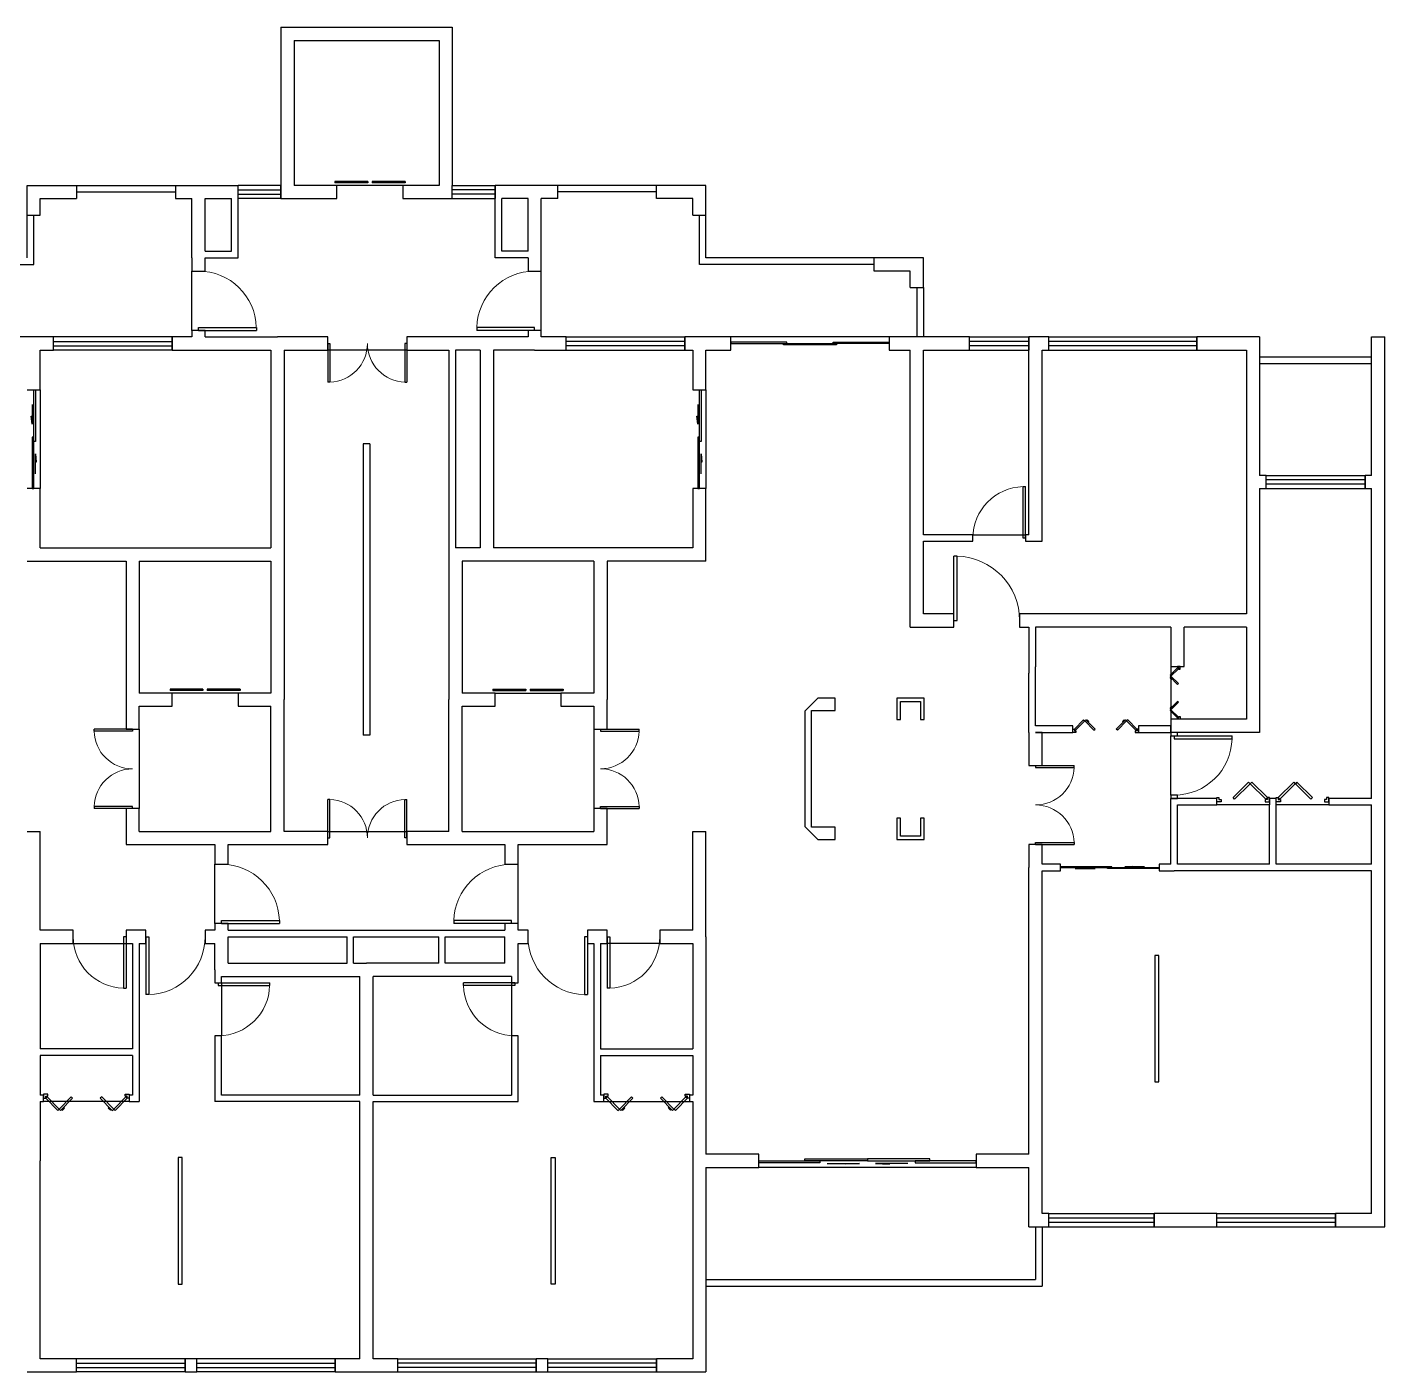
# Model space of a CAD drawing. Header units: millimetres. Extents: x 694375 to 726575, y -90425 to -70025.
# Drawn here: x 705975 to 726575, y -90425 to -70025 of the extents above; entities that cross this region are included whole.
import ezdxf

# ---------------------------------------------------------------- set-up
doc = ezdxf.new("R2010")
doc.units = ezdxf.units.MM
doc.layers.add('WALL', color=2, linetype='Continuous')
doc.layers.add('WINDOW', color=4, linetype='Continuous')

# ---------------------------------------------------------------- blocks, each defined once
blk = doc.blocks.new('$TCHSYS$WIN2D')
for p, q in [((-0.5, 0.5), (0.5, 0.5)), ((-0.5, 0.5), (-0.5, -0.5)), ((0.5, 0.5), (0.5, -0.5)), ((0.5, 0.1667), (-0.5, 0.1667)), ((0.5, -0.1667), (-0.5, -0.1667)), ((-0.5, -0.5), (0.5, -0.5))]:
    blk.add_line(p, q)
blk = doc.blocks.new('$DorLib2D$00000001')
for p, q in [((0.45, 0.975), (0.5, 0.975)), ((0.45, 0), (0.45, 0.975)), ((0.5, 0), (0.5, 0.975)), ((0.5, 0), (0.45, 0))]:
    blk.add_line(p, q)
at = {"lineweight": 13}
blk.add_arc((0.475, 0), 0.975, 91.4693, 180, dxfattribs=at)
blk = doc.blocks.new('$DorLib2D$00000002')
for p, q in [((-0.5, 0), (-0.5, 0.4875)), ((-0.475, 0.4875), (-0.5, 0.4875)), ((-0.475, 0), (-0.475, 0.4875)), ((0.475, 0), (0.475, 0.4875)), ((0.475, 0.4875), (0.5, 0.4875)), ((0.5, 0), (0.5, 0.4875)), ((-0.5, 0), (-0.475, 0)), ((0.5, 0), (0.475, 0))]:
    blk.add_line(p, q)
at = {"lineweight": 13}
for centre, start, end in [((-0.4875, 0), 0, 88.53072), ((0.4875, 0), 91.46928, 180)]:
    blk.add_arc(centre, 0.4875, start, end, dxfattribs=at)
blk = doc.blocks.new('$DorLib2D$00000127')
at = {"color": 0, "linetype": 'Continuous'}
for p, q in [((-0.033, 0.795, -93.75), (-0.533, 0.795, -93.75)), ((-0.533, 0.795, -93.75), (-0.533, 0.69, -93.75)), ((-0.033, 0.69, -93.75), (-0.533, 0.69, -93.75)), ((-0.033, 0.795, -93.75), (-0.033, 0.69, -93.75)), ((0.033, 0.795, -93.75), (0.033, 0.69, -93.75)), ((0.533, 0.795, -93.75), (0.033, 0.795, -93.75)), ((0.533, 0.69, -93.75), (0.033, 0.69, -93.75)), ((0.533, 0.795, -93.75), (0.533, 0.69, -93.75)), ((0.5, 0.5, -93.75), (-0.5, 0.5, -93.75))]:
    blk.add_line(p, q, dxfattribs=at)
blk = doc.blocks.new('$DorLib2D$00000131')
at = {"color": 0, "linetype": 'Continuous'}
for p, q in [((0.15, 0.125), (0.232, 0.197)), ((0.232, 0.197), (0.232, 0.125)), ((-0.5, 0.125), (-0.5, 0)), ((0.019, 0.125), (-0.5, 0.125)), ((-0.5, 0), (0.019, 0)), ((-0.024, 0), (0.5, 0)), ((-0.024, -0.125), (-0.024, 0)), ((0.019, 0), (0.019, 0.125)), ((0.35, 0.125), (0.15, 0.125)), ((0.5, 0), (0.5, -0.125)), ((-0.35, -0.125), (-0.15, -0.125)), ((-0.232, -0.197), (-0.232, -0.125)), ((-0.15, -0.125), (-0.232, -0.197)), ((0.5, -0.125), (-0.024, -0.125))]:
    blk.add_line(p, q, dxfattribs=at)
blk = doc.blocks.new('$DorLib2D$00000034')
for p, q in [((-0.5, -0.048), (-0.5, 0)), ((-0.335, 0.143), (-0.475, 0)), ((-0.458, -0.016), (-0.475, 0)), ((-0.318, 0.126), (-0.458, -0.016)), ((-0.335, 0.143), (-0.318, 0.126)), ((-0.302, 0.143), (-0.318, 0.126)), ((-0.318, 0.126), (-0.178, -0.016)), ((-0.302, 0.143), (-0.161, 0)), ((-0.178, -0.016), (-0.161, 0)), ((0.302, 0.143), (0.161, 0)), ((0.178, -0.016), (0.161, 0)), ((0.318, 0.126), (0.178, -0.016)), ((0.302, 0.143), (0.318, 0.126)), ((0.335, 0.143), (0.318, 0.126)), ((0.318, 0.126), (0.458, -0.016)), ((0.335, 0.143), (0.475, 0)), ((0.458, -0.016), (0.475, 0)), ((0.5, -0.048), (0.5, 0))]:
    blk.add_line(p, q)
for points in [[(-0.5, 0), (-0.475, 0), (-0.475, -0.023), (-0.45, -0.023), (-0.45, -0.048), (-0.5, -0.048)], [(-0.29, 0.131), (-0.28, 0.14), (-0.255, 0.114), (-0.264, 0.105)], [(-0.287, 0.127), (-0.28, 0.134), (-0.262, 0.114), (-0.268, 0.108)], [(0.29, 0.131), (0.28, 0.14), (0.255, 0.114), (0.264, 0.105)], [(0.287, 0.127), (0.28, 0.134), (0.262, 0.114), (0.268, 0.108)], [(0.5, 0), (0.475, 0), (0.475, -0.023), (0.45, -0.023), (0.45, -0.048), (0.5, -0.048)]]:
    blk.add_lwpolyline(points)
blk = doc.blocks.new('$DorLib2D$00000132')
at = {"color": 0, "linetype": 'Continuous'}
for p, q in [((-0.5, 0.1042), (-0.5, 0)), ((-0.1467, 0.1042), (-0.5, 0.1042)), ((-0.1467, 0), (-0.1467, 0.1042)), ((0.1467, 0.1042), (0.5, 0.1042)), ((0.1467, 0), (0.1467, 0.1042)), ((0.5, 0.1042), (0.5, 0)), ((-0.5, 0), (-0.1467, 0)), ((-0.1667, 0), (0.1667, 0)), ((-0.1667, -0.1042), (-0.1667, 0)), ((0.5, 0), (0.1467, 0)), ((0.1667, 0), (0.1667, -0.1042)), ((0.1667, -0.1042), (-0.1667, -0.1042))]:
    blk.add_line(p, q, dxfattribs=at)
blk = doc.blocks.new('$DorLib2D$00000138')
at = {"color": 0, "linetype": 'Continuous'}
for p, q in [((-0.2875, 0), (-0.2875, 0.1538)), ((-0.2875, 0.1538), (0, 0.1538)), ((0, 0.1538), (0, 0)), ((0.2875, 0.1538), (0, 0.1538)), ((0.2875, 0), (0.2875, 0.1538)), ((-0.5, -0.1399), (-0.5, 0)), ((-0.5, 0), (-0.2187, 0)), ((0, 0), (-0.2875, 0)), ((-0.2187, 0), (-0.2187, -0.1399)), ((0, 0), (0.2875, 0)), ((0.2187, 0), (0.2187, -0.1399)), ((0.5, 0), (0.2187, 0)), ((0.5, 0), (0.5, -0.1946)), ((0.5, -0.1399), (0.5, 0)), ((-0.2187, -0.1399), (-0.5, -0.1399)), ((-0.1857, -0.186), (-0.037, -0.186)), ((-0.037, -0.186), (-0.1019, -0.2583)), ((-0.1019, -0.2583), (-0.1019, -0.186)), ((0.1857, -0.186), (0.037, -0.186)), ((0.037, -0.186), (0.1019, -0.2583)), ((0.1019, -0.2583), (0.1019, -0.186)), ((0.2187, -0.1399), (0.5, -0.1399))]:
    blk.add_line(p, q, dxfattribs=at)
blk = doc.blocks.new('$DorLib2D$00000033')
for p, q in [((-0.19, 0.078), (0.104, 0.368)), ((0.133, 0.338), (-0.161, 0.049)), ((0.104, 0.368), (0.133, 0.338)), ((0.165, 0.368), (0.136, 0.338)), ((0.136, 0.338), (0.43, 0.049)), ((0.459, 0.078), (0.165, 0.368)), ((-0.161, 0.049), (-0.19, 0.078)), ((0.43, 0.049), (0.459, 0.078))]:
    blk.add_line(p, q)
for points in [[(-0.5, 0.078), (-0.459, 0.078), (-0.459, 0.039), (-0.418, 0.039), (-0.418, -0.002), (-0.5, -0.002), (-0.5, -0.002), (-0.5, 0.081)], [(0.5, 0.078), (0.459, 0.078), (0.459, 0.039), (0.418, 0.039), (0.418, -0.002), (0.5, -0.002), (0.5, -0.002), (0.5, 0.081)]]:
    blk.add_lwpolyline(points)

msp = doc.modelspace()

# ---------------------------------------------------------------- linework, layer by layer
at = {"layer": 'WALL'}
for p, q in [((709825, -70025), (709825, -72425)), ((709825, -70025), (712425, -70025)), ((709825, -70025), (709825, -72425)), ((709825, -70025), (712425, -70025)), ((712425, -70025), (712425, -72425)), ((712425, -70025), (712425, -72425)), ((710025, -70225), (710025, -72425)), ((710025, -70225), (712225, -70225)), ((710025, -70225), (710025, -72425)), ((710025, -70225), (712225, -70225)), ((712225, -70225), (712225, -72425)), ((712225, -70225), (712225, -72425)), ((705975, -72875), (705975, -72425)), ((705975, -72425), (706725, -72425)), ((705975, -72875), (705975, -72425)), ((705975, -72425), (706725, -72425)), ((706725, -72425), (706725, -72625)), ((706725, -72425), (706725, -72625)), ((708225, -72425), (708575, -72425)), ((708225, -72425), (708225, -72625)), ((708225, -72425), (708575, -72425)), ((708225, -72425), (708225, -72625)), ((708575, -72425), (709175, -72425)), ((708575, -72425), (709175, -72425)), ((709175, -72625), (709175, -72425)), ((709175, -72625), (709175, -72425)), ((709825, -72425), (709825, -72625)), ((709825, -72425), (709825, -72625)), ((710676, -72425), (710025, -72425)), ((710676, -72425), (710025, -72425)), ((710676, -72625), (710676, -72425)), ((710676, -72625), (710676, -72425)), ((712225, -72425), (711676, -72425)), ((711676, -72425), (711676, -72625)), ((712225, -72425), (711676, -72425)), ((711676, -72425), (711676, -72625)), ((712425, -72625), (712425, -72425)), ((712425, -72625), (712425, -72425)), ((713075, -72425), (713075, -72625)), ((713675, -72425), (713075, -72425)), ((713075, -72425), (713075, -72625)), ((713675, -72425), (713075, -72425)), ((714025, -72425), (713675, -72425)), ((714025, -72425), (713675, -72425)), ((714025, -72625), (714025, -72425)), ((714025, -72625), (714025, -72425)), ((716275, -72425), (715525, -72425)), ((715525, -72625), (715525, -72425)), ((716275, -72425), (715525, -72425)), ((715525, -72625), (715525, -72425)), ((716275, -72875), (716275, -72425)), ((716275, -72875), (716275, -72425)), ((706175, -72875), (706175, -72625)), ((706175, -72625), (706725, -72625)), ((706175, -72875), (706175, -72625)), ((706175, -72625), (706725, -72625)), ((708225, -72625), (708475, -72625)), ((708225, -72625), (708475, -72625)), ((708475, -73525), (708475, -72625)), ((708475, -73525), (708475, -72625)), ((708675, -73425), (708675, -72625)), ((708675, -72625), (709075, -72625)), ((708675, -73425), (708675, -72625)), ((708675, -72625), (709075, -72625)), ((709075, -73425), (709075, -72625)), ((709075, -73425), (709075, -72625)), ((709175, -73525), (709175, -72625)), ((709175, -73525), (709175, -72625)), ((709825, -72625), (709925, -72625)), ((709825, -72625), (709925, -72625)), ((709925, -72625), (710676, -72625)), ((709925, -72625), (710676, -72625)), ((711676, -72625), (712325, -72625)), ((711676, -72625), (712325, -72625)), ((712325, -72625), (712425, -72625)), ((712325, -72625), (712425, -72625)), ((713075, -73525), (713075, -72625)), ((713075, -73525), (713075, -72625)), ((713175, -73425), (713175, -72625)), ((713575, -72625), (713175, -72625)), ((713175, -73425), (713175, -72625)), ((713575, -72625), (713175, -72625)), ((713575, -73425), (713575, -72625)), ((713575, -73425), (713575, -72625)), ((714025, -72625), (713775, -72625)), ((713775, -73525), (713775, -72625)), ((714025, -72625), (713775, -72625)), ((713775, -73525), (713775, -72625)), ((716075, -72625), (715525, -72625)), ((716075, -72625), (715525, -72625)), ((716075, -72875), (716075, -72625)), ((716075, -72875), (716075, -72625)), ((705975, -72875), (706175, -72875)), ((705975, -72875), (706175, -72875)), ((716075, -72875), (716275, -72875)), ((716075, -72875), (716275, -72875)), ((708475, -73525), (708475, -73725)), ((708475, -73525), (708475, -73725)), ((708675, -73425), (709075, -73425)), ((708675, -73425), (709075, -73425)), ((708675, -73525), (709175, -73525)), ((708675, -73725), (708675, -73525)), ((708675, -73525), (709175, -73525)), ((708675, -73725), (708675, -73525)), ((713575, -73525), (713075, -73525)), ((713575, -73525), (713075, -73525)), ((713575, -73425), (713175, -73425)), ((713575, -73425), (713175, -73425)), ((713575, -73525), (713575, -73725)), ((713575, -73525), (713575, -73725)), ((713775, -73725), (713775, -73525)), ((713775, -73725), (713775, -73525)), ((719575, -73525), (718825, -73525)), ((718825, -73725), (718825, -73525)), ((719575, -73525), (718825, -73525)), ((718825, -73725), (718825, -73525)), ((719575, -73975), (719575, -73525)), ((719575, -73975), (719575, -73525)), ((708475, -73725), (708675, -73725)), ((708475, -73725), (708675, -73725)), ((713575, -73725), (713775, -73725)), ((713575, -73725), (713775, -73725)), ((719375, -73725), (718825, -73725)), ((719375, -73725), (718825, -73725)), ((719375, -73975), (719375, -73725)), ((719375, -73975), (719375, -73725)), ((719375, -73975), (719575, -73975)), ((719375, -73975), (719575, -73975)), ((706075, -74725), (705597, -74725)), ((706075, -74725), (705597, -74725)), ((706375, -74725), (706075, -74725)), ((706375, -74725), (706075, -74725)), ((706375, -74925), (706375, -74725)), ((706375, -74925), (706375, -74725)), ((708475, -74725), (708175, -74725)), ((708175, -74725), (708175, -74925)), ((708475, -74725), (708175, -74725)), ((708175, -74725), (708175, -74925)), ((708675, -74625), (708475, -74625)), ((708475, -74625), (708475, -74725)), ((708675, -74625), (708475, -74625)), ((708475, -74625), (708475, -74725)), ((708675, -74725), (708675, -74625)), ((708675, -74725), (708675, -74625)), ((708675, -74725), (709775, -74725)), ((708675, -74725), (709775, -74725)), ((710538, -74725), (709775, -74725)), ((710538, -74725), (709775, -74725)), ((710538, -74925), (710538, -74725)), ((710538, -74925), (710538, -74725)), ((712475, -74725), (711738, -74725)), ((711738, -74725), (711738, -74925)), ((712475, -74725), (711738, -74725)), ((711738, -74725), (711738, -74925)), ((712950, -74725), (712475, -74725)), ((712950, -74725), (712475, -74725)), ((713575, -74725), (712950, -74725)), ((713575, -74725), (712950, -74725)), ((713775, -74625), (713575, -74625)), ((713575, -74625), (713575, -74725)), ((713775, -74625), (713575, -74625)), ((713575, -74625), (713575, -74725)), ((713775, -74725), (713775, -74625)), ((713775, -74725), (713775, -74625)), ((714152, -74725), (713775, -74725)), ((714152, -74725), (713775, -74725)), ((714152, -74925), (714152, -74725)), ((714152, -74925), (714152, -74725)), ((716175, -74725), (715952, -74725)), ((715952, -74725), (715952, -74925)), ((716175, -74725), (715952, -74725)), ((715952, -74725), (715952, -74925)), ((716653, -74725), (716175, -74725)), ((716653, -74725), (716175, -74725)), ((716653, -74925), (716653, -74725)), ((716653, -74925), (716653, -74725)), ((719475, -74725), (719053, -74725)), ((719053, -74725), (719053, -74925)), ((719475, -74725), (719053, -74725)), ((719053, -74725), (719053, -74925)), ((720275, -74725), (719475, -74725)), ((720275, -74725), (719475, -74725)), ((720275, -74925), (720275, -74725)), ((720275, -74925), (720275, -74725)), ((721275, -74725), (721175, -74725)), ((721175, -74725), (721175, -74925)), ((721275, -74725), (721175, -74725)), ((721175, -74725), (721175, -74925)), ((721475, -74725), (721275, -74725)), ((721475, -74725), (721275, -74725)), ((721475, -74925), (721475, -74725)), ((721475, -74925), (721475, -74725)), ((724675, -74725), (723725, -74725)), ((723725, -74725), (723725, -74925)), ((724675, -74725), (723725, -74725)), ((723725, -74725), (723725, -74925)), ((724675, -74725), (724675, -76825)), ((724675, -74725), (724675, -76825)), ((726375, -76825), (726375, -74725)), ((726375, -74725), (726575, -74725)), ((726375, -76825), (726375, -74725)), ((726375, -74725), (726575, -74725)), ((726575, -76925), (726575, -74725)), ((726575, -76925), (726575, -74725)), ((706175, -75525), (706175, -74925)), ((706175, -74925), (706375, -74925)), ((706175, -75525), (706175, -74925)), ((706175, -74925), (706375, -74925)), ((708175, -74925), (708575, -74925)), ((708175, -74925), (708575, -74925)), ((708575, -74925), (709675, -74925)), ((708575, -74925), (709675, -74925)), ((709675, -74925), (709675, -77925)), ((709675, -74925), (709675, -77925)), ((709875, -74925), (709875, -78025)), ((709875, -74925), (710538, -74925)), ((709875, -74925), (709875, -78025)), ((709875, -74925), (710538, -74925)), ((711738, -74925), (712375, -74925)), ((711738, -74925), (712375, -74925)), ((712375, -74925), (712375, -78025)), ((712375, -74925), (712375, -78025)), ((712475, -74925), (712475, -77925)), ((712850, -74925), (712475, -74925)), ((712475, -74925), (712475, -77925)), ((712850, -74925), (712475, -74925)), ((712850, -74925), (712850, -77925)), ((712850, -74925), (712850, -77925)), ((713050, -74925), (713050, -77925)), ((713675, -74925), (713050, -74925)), ((713050, -74925), (713050, -77925)), ((713675, -74925), (713050, -74925)), ((713675, -74925), (714152, -74925)), ((713675, -74925), (714152, -74925)), ((715952, -74925), (716075, -74925)), ((715952, -74925), (716075, -74925)), ((716075, -74925), (716075, -75525)), ((716075, -74925), (716075, -75525)), ((716275, -75525), (716275, -74925)), ((716275, -74925), (716653, -74925)), ((716275, -75525), (716275, -74925)), ((716275, -74925), (716653, -74925)), ((719053, -74925), (719375, -74925)), ((719053, -74925), (719375, -74925)), ((719375, -77825), (719375, -74925)), ((719375, -77825), (719375, -74925)), ((719575, -77725), (719575, -74925)), ((719575, -74925), (720275, -74925)), ((719575, -77725), (719575, -74925)), ((719575, -74925), (720275, -74925)), ((721175, -75525), (721175, -74925)), ((721175, -75525), (721175, -74925)), ((721375, -75525), (721375, -74925)), ((721375, -74925), (721475, -74925)), ((721375, -75525), (721375, -74925)), ((721375, -74925), (721475, -74925)), ((723725, -74925), (724475, -74925)), ((723725, -74925), (724475, -74925)), ((724475, -74925), (724475, -76925)), ((724475, -74925), (724475, -76925)), ((705975, -75525), (706175, -75525)), ((705975, -75525), (706175, -75525)), ((716075, -75525), (716275, -75525)), ((716075, -75525), (716275, -75525)), ((721175, -77725), (721175, -75527)), ((721175, -77725), (721175, -75527)), ((721375, -77825), (721375, -75527)), ((721375, -77825), (721375, -75527)), ((711075, -76346), (711075, -80766)), ((711175, -76346), (711075, -76346)), ((711075, -76346), (711075, -80766)), ((711175, -76346), (711075, -76346)), ((711175, -76346), (711175, -80766)), ((711175, -76346), (711175, -80766)), ((724775, -76825), (724675, -76825)), ((724775, -76825), (724675, -76825)), ((724775, -77025), (724775, -76825)), ((724775, -77025), (724775, -76825)), ((726375, -76825), (726275, -76825)), ((726275, -76825), (726275, -77025)), ((726375, -76825), (726275, -76825)), ((726275, -76825), (726275, -77025)), ((706175, -77025), (705975, -77025)), ((706175, -77025), (705975, -77025)), ((706175, -77925), (706175, -77025)), ((706175, -77925), (706175, -77025)), ((716275, -77025), (716075, -77025)), ((716075, -77025), (716075, -77925)), ((716275, -77025), (716075, -77025)), ((716075, -77025), (716075, -77925)), ((716275, -78125), (716275, -77025)), ((716275, -78125), (716275, -77025)), ((724475, -76925), (724475, -78925)), ((724475, -76925), (724475, -78925)), ((724675, -77025), (724775, -77025)), ((724675, -77025), (724675, -79025)), ((724675, -77025), (724775, -77025)), ((724675, -77025), (724675, -79025)), ((726275, -77025), (726375, -77025)), ((726275, -77025), (726375, -77025)), ((726375, -81725), (726375, -77025)), ((726375, -81725), (726375, -77025)), ((726575, -81775), (726575, -76925)), ((726575, -81775), (726575, -76925)), ((719375, -79125), (719375, -77825)), ((719375, -79125), (719375, -77825)), ((720325, -77725), (719575, -77725)), ((720325, -77725), (719575, -77725)), ((719575, -77825), (720325, -77825)), ((719575, -78925), (719575, -77825)), ((719575, -77825), (720325, -77825)), ((719575, -78925), (719575, -77825)), ((720325, -77825), (720325, -77725)), ((720325, -77825), (720325, -77725)), ((721175, -77725), (721125, -77725)), ((721125, -77725), (721125, -77825)), ((721175, -77725), (721125, -77725)), ((721125, -77725), (721125, -77825)), ((721125, -77825), (721375, -77825)), ((721125, -77825), (721375, -77825)), ((706175, -77925), (707575, -77925)), ((706175, -77925), (707575, -77925)), ((707575, -77925), (709675, -77925)), ((707575, -77925), (709675, -77925)), ((709875, -78027), (709875, -80227)), ((709875, -78027), (709875, -80227)), ((712375, -78027), (712375, -80227)), ((712375, -78027), (712375, -80227)), ((712850, -77925), (712475, -77925)), ((712850, -77925), (712475, -77925)), ((714675, -77925), (713050, -77925)), ((714675, -77925), (713050, -77925)), ((716075, -77925), (714675, -77925)), ((716075, -77925), (714675, -77925)), ((705975, -78125), (707475, -78125)), ((705975, -78125), (707475, -78125)), ((707475, -78125), (707475, -80227)), ((707475, -78125), (707475, -80227)), ((707675, -78125), (707675, -80127)), ((707675, -78125), (709675, -78125)), ((707675, -78125), (707675, -80127)), ((707675, -78125), (709675, -78125)), ((709675, -78125), (709675, -80127)), ((709675, -78125), (709675, -80127)), ((712575, -78125), (712575, -80127)), ((712950, -78125), (712575, -78125)), ((712575, -78125), (712575, -80127)), ((712950, -78125), (712575, -78125)), ((714575, -78125), (712950, -78125)), ((714575, -78125), (712950, -78125)), ((714575, -78125), (714575, -80127)), ((714575, -78125), (714575, -80127)), ((714775, -78125), (714775, -80227)), ((716275, -78125), (714775, -78125)), ((714775, -78125), (714775, -80227)), ((716275, -78125), (714775, -78125)), ((720034, -78925), (719575, -78925)), ((720034, -78925), (719575, -78925)), ((720034, -79125), (720034, -78925)), ((720034, -79125), (720034, -78925)), ((721175, -78925), (721034, -78925)), ((721034, -78925), (721034, -79125)), ((721175, -78925), (721034, -78925)), ((721034, -78925), (721034, -79125)), ((723430, -78925), (721175, -78925)), ((723430, -78925), (721175, -78925)), ((724475, -78925), (723430, -78925)), ((724475, -78925), (723430, -78925)), ((724675, -79025), (724675, -80625)), ((724675, -79025), (724675, -80625)), ((719375, -79125), (720034, -79125)), ((719375, -79125), (720034, -79125)), ((721034, -79125), (721175, -79125)), ((721034, -79125), (721175, -79125)), ((721175, -79125), (721175, -79827)), ((721175, -79125), (721175, -79827)), ((721275, -79125), (721275, -79727)), ((723330, -79125), (721275, -79125)), ((721275, -79125), (721275, -79727)), ((723330, -79125), (721275, -79125)), ((723330, -79125), (723330, -79725)), ((723330, -79125), (723330, -79725)), ((723530, -79725), (723530, -79125)), ((724475, -79125), (723530, -79125)), ((723530, -79725), (723530, -79125)), ((724475, -79125), (723530, -79125)), ((724475, -79125), (724475, -80525)), ((724475, -79125), (724475, -80525)), ((721175, -79827), (721175, -79827)), ((721175, -80625), (721175, -79827)), ((721175, -79827), (721175, -79827)), ((721175, -80625), (721175, -79827)), ((721275, -79727), (721275, -79727)), ((721275, -80625), (721275, -79727)), ((721275, -79727), (721275, -79727)), ((721275, -80625), (721275, -79727)), ((723330, -79725), (723530, -79725)), ((723330, -79725), (723530, -79725)), ((708176, -80127), (707675, -80127)), ((708176, -80127), (707675, -80127)), ((708176, -80327), (708176, -80127)), ((708176, -80327), (708176, -80127)), ((709675, -80127), (709176, -80127)), ((709176, -80127), (709176, -80327)), ((709675, -80127), (709176, -80127)), ((709176, -80127), (709176, -80327)), ((713074, -80127), (712575, -80127)), ((713074, -80127), (712575, -80127)), ((713074, -80327), (713074, -80127)), ((713074, -80327), (713074, -80127)), ((714575, -80127), (714074, -80127)), ((714074, -80127), (714074, -80327)), ((714575, -80127), (714074, -80127)), ((714074, -80127), (714074, -80327)), ((707475, -80227), (707475, -80677)), ((707475, -80227), (707475, -80677)), ((707675, -80677), (707675, -80327)), ((707675, -80327), (708176, -80327)), ((707675, -80677), (707675, -80327)), ((707675, -80327), (708176, -80327)), ((709176, -80327), (709675, -80327)), ((709176, -80327), (709675, -80327)), ((709675, -82225), (709675, -80327)), ((709675, -82225), (709675, -80327)), ((709875, -82225), (709875, -80225)), ((709875, -82225), (709875, -80225)), ((712375, -82225), (712375, -80225)), ((712375, -82225), (712375, -80225)), ((712575, -80327), (713074, -80327)), ((712575, -82225), (712575, -80327)), ((712575, -80327), (713074, -80327)), ((712575, -82225), (712575, -80327)), ((714074, -80327), (714575, -80327)), ((714074, -80327), (714575, -80327)), ((714575, -80327), (714575, -80676)), ((714575, -80327), (714575, -80676)), ((714775, -80676), (714775, -80227)), ((714775, -80676), (714775, -80227)), ((723530, -80525), (723330, -80525)), ((723330, -80525), (723330, -80725)), ((723530, -80525), (723330, -80525)), ((723330, -80525), (723330, -80725)), ((724475, -80525), (723530, -80525)), ((724475, -80525), (723530, -80525)), ((707475, -80677), (707675, -80677)), ((707475, -80677), (707675, -80677)), ((714575, -80676), (714775, -80676)), ((714575, -80676), (714775, -80676)), ((721175, -80725), (721175, -80625)), ((721175, -80725), (721175, -80625)), ((721175, -80725), (721175, -81225)), ((721175, -80725), (721175, -81225)), ((721839, -80625), (721275, -80625)), ((721839, -80625), (721275, -80625)), ((721275, -80725), (721275, -80725)), ((721275, -80725), (721839, -80725)), ((721375, -80725), (721275, -80725)), ((721275, -80725), (721275, -80725)), ((721275, -80725), (721839, -80725)), ((721375, -80725), (721275, -80725)), ((721375, -81225), (721375, -80725)), ((721375, -81225), (721375, -80725)), ((721839, -80725), (721839, -80625)), ((721839, -80725), (721839, -80625)), ((723330, -80625), (722839, -80625)), ((722839, -80625), (722839, -80725)), ((723330, -80625), (722839, -80625)), ((722839, -80625), (722839, -80725)), ((722839, -80725), (723330, -80725)), ((722839, -80725), (723330, -80725)), ((723330, -80725), (723330, -80625)), ((723330, -80725), (723330, -80625)), ((723330, -80725), (723330, -80775)), ((723430, -80725), (723330, -80725)), ((724475, -80725), (723330, -80725)), ((723330, -80725), (723330, -80775)), ((723430, -80725), (723330, -80725)), ((724475, -80725), (723330, -80725)), ((723430, -80775), (723430, -80725)), ((723430, -80775), (723430, -80725)), ((724475, -80725), (724475, -80725)), ((724675, -80725), (724475, -80725)), ((724475, -80725), (724475, -80725)), ((724675, -80725), (724475, -80725)), ((724675, -80625), (724675, -80725)), ((724675, -80625), (724675, -80725)), ((711175, -80766), (711075, -80766)), ((711175, -80766), (711075, -80766)), ((723330, -80775), (723430, -80775)), ((723330, -80775), (723430, -80775)), ((721175, -81225), (721375, -81225)), ((721175, -81225), (721375, -81225)), ((723430, -81675), (723330, -81675)), ((723330, -81675), (723330, -81725)), ((723430, -81675), (723330, -81675)), ((723330, -81675), (723330, -81725)), ((723330, -82725), (723330, -81725)), ((723330, -81725), (723430, -81725)), ((724025, -81725), (723330, -81725)), ((723330, -82725), (723330, -81725)), ((723330, -81725), (723430, -81725)), ((724025, -81725), (723330, -81725)), ((723430, -81725), (723430, -81675)), ((723430, -81725), (723430, -81675)), ((724025, -81825), (724025, -81725)), ((724025, -81825), (724025, -81725)), ((724875, -81725), (724825, -81725)), ((724825, -81725), (724825, -81825)), ((724875, -81725), (724825, -81725)), ((724825, -81725), (724825, -81825)), ((724925, -81725), (724875, -81725)), ((724925, -81725), (724875, -81725)), ((724925, -81825), (724925, -81725)), ((724925, -81825), (724925, -81725)), ((726375, -81725), (725725, -81725)), ((725725, -81725), (725725, -81825)), ((726375, -81725), (725725, -81725)), ((725725, -81725), (725725, -81825)), ((726575, -82775), (726575, -81775)), ((726575, -82775), (726575, -81775)), ((707675, -81877), (707475, -81877)), ((707475, -81877), (707475, -82425)), ((707675, -81877), (707475, -81877)), ((707475, -81877), (707475, -82425)), ((707675, -82225), (707675, -81877)), ((707675, -82225), (707675, -81877)), ((714775, -81876), (714575, -81876)), ((714575, -81876), (714575, -82225)), ((714775, -81876), (714575, -81876)), ((714575, -81876), (714575, -82225)), ((714775, -82425), (714775, -81876)), ((714775, -82425), (714775, -81876)), ((723430, -82725), (723430, -81825)), ((723430, -81825), (724025, -81825)), ((723430, -82725), (723430, -81825)), ((723430, -81825), (724025, -81825)), ((724825, -82725), (724825, -81825)), ((724825, -82725), (724825, -81825)), ((724925, -82725), (724925, -81825)), ((724925, -82725), (724925, -81825)), ((725725, -81825), (726375, -81825)), ((725725, -81825), (726375, -81825)), ((726375, -82725), (726375, -81825)), ((726375, -82725), (726375, -81825)), ((705975, -82227), (706175, -82227)), ((705975, -82227), (706175, -82227)), ((706175, -83725), (706175, -82227)), ((706175, -83725), (706175, -82227)), ((707675, -82225), (708925, -82225)), ((707675, -82225), (708925, -82225)), ((708925, -82225), (709675, -82225)), ((708925, -82225), (709675, -82225)), ((710538, -82225), (709875, -82225)), ((710538, -82225), (709875, -82225)), ((710538, -82425), (710538, -82225)), ((710538, -82425), (710538, -82225)), ((712375, -82225), (711738, -82225)), ((711738, -82225), (711738, -82425)), ((712375, -82225), (711738, -82225)), ((711738, -82225), (711738, -82425)), ((712575, -82225), (713325, -82225)), ((712575, -82225), (713325, -82225)), ((713325, -82225), (714575, -82225)), ((713325, -82225), (714575, -82225)), ((716075, -83725), (716075, -82227)), ((716075, -82227), (716275, -82227)), ((716075, -83725), (716075, -82227)), ((716075, -82227), (716275, -82227)), ((716275, -83825), (716275, -82227)), ((716275, -83825), (716275, -82227)), ((707475, -82425), (708825, -82425)), ((707475, -82425), (708825, -82425)), ((708825, -82425), (708825, -82725)), ((708825, -82425), (708825, -82725)), ((709025, -82425), (709775, -82425)), ((709025, -82725), (709025, -82425)), ((709025, -82425), (709775, -82425)), ((709025, -82725), (709025, -82425)), ((709775, -82425), (710538, -82425)), ((709775, -82425), (710538, -82425)), ((711738, -82425), (712475, -82425)), ((711738, -82425), (712475, -82425)), ((712475, -82425), (713225, -82425)), ((712475, -82425), (713225, -82425)), ((713225, -82425), (713225, -82725)), ((713225, -82425), (713225, -82725)), ((713425, -82425), (714775, -82425)), ((713425, -82725), (713425, -82425)), ((713425, -82425), (714775, -82425)), ((713425, -82725), (713425, -82425)), ((721375, -82425), (721175, -82425)), ((721175, -82425), (721175, -82775)), ((721375, -82425), (721175, -82425)), ((721175, -82425), (721175, -82775)), ((721375, -82725), (721375, -82425)), ((721375, -82725), (721375, -82425)), ((708825, -82725), (709025, -82725)), ((708825, -82725), (709025, -82725)), ((713225, -82725), (713425, -82725)), ((713225, -82725), (713425, -82725)), ((721175, -87125), (721175, -82775)), ((721175, -87125), (721175, -82775)), ((721653, -82725), (721375, -82725)), ((721653, -82725), (721375, -82725)), ((721653, -82825), (721653, -82725)), ((721653, -82825), (721653, -82725)), ((723330, -82725), (723153, -82725)), ((723153, -82725), (723153, -82825)), ((723330, -82725), (723153, -82725)), ((723153, -82725), (723153, -82825)), ((724825, -82725), (723430, -82725)), ((724825, -82725), (723430, -82725)), ((726375, -82725), (724925, -82725)), ((726375, -82725), (724925, -82725)), ((726575, -88225), (726575, -82775)), ((726575, -88225), (726575, -82775)), ((721375, -87225), (721375, -82825)), ((721375, -82825), (721653, -82825)), ((721375, -87225), (721375, -82825)), ((721375, -82825), (721653, -82825)), ((723153, -82825), (723380, -82825)), ((723153, -82825), (723380, -82825)), ((724875, -82825), (723380, -82825)), ((724875, -82825), (723380, -82825)), ((726375, -82825), (724875, -82825)), ((726375, -82825), (724875, -82825)), ((726375, -88025), (726375, -82825)), ((726375, -88025), (726375, -82825)), ((709025, -83625), (708825, -83625)), ((708825, -83625), (708825, -83725)), ((709025, -83625), (708825, -83625)), ((708825, -83625), (708825, -83725)), ((709025, -83725), (709025, -83625)), ((709025, -83725), (709025, -83625)), ((713425, -83625), (713225, -83625)), ((713225, -83625), (713225, -83725)), ((713425, -83625), (713225, -83625)), ((713225, -83625), (713225, -83725)), ((713425, -83725), (713425, -83625)), ((713425, -83725), (713425, -83625)), ((706675, -83725), (706175, -83725)), ((706675, -83725), (706175, -83725)), ((706675, -83925), (706675, -83725)), ((706675, -83925), (706675, -83725)), ((707575, -83725), (707475, -83725)), ((707475, -83725), (707475, -83925)), ((707575, -83725), (707475, -83725)), ((707475, -83725), (707475, -83925)), ((707775, -83725), (707579, -83725)), ((707775, -83725), (707579, -83725)), ((707775, -83925), (707775, -83725)), ((707775, -83925), (707775, -83725)), ((708825, -83725), (708675, -83725)), ((708675, -83725), (708675, -83925)), ((708825, -83725), (708675, -83725)), ((708675, -83725), (708675, -83925)), ((709025, -83725), (710929, -83725)), ((709025, -83725), (710929, -83725)), ((709025, -84225), (709025, -83825)), ((709025, -83825), (710829, -83825)), ((709025, -84225), (709025, -83825)), ((709025, -83825), (710829, -83825)), ((710829, -84225), (710829, -83825)), ((710829, -84225), (710829, -83825)), ((710929, -83725), (712319, -83725)), ((710929, -83725), (712319, -83725)), ((710929, -84225), (710929, -83825)), ((710929, -83825), (712219, -83825)), ((710929, -84225), (710929, -83825)), ((710929, -83825), (712219, -83825)), ((712219, -84225), (712219, -83825)), ((712219, -84225), (712219, -83825)), ((712319, -83725), (713225, -83725)), ((712319, -83725), (713225, -83725)), ((712319, -84225), (712319, -83825)), ((712319, -83825), (713225, -83825)), ((712319, -84225), (712319, -83825)), ((712319, -83825), (713225, -83825)), ((713225, -84225), (713225, -83825)), ((713225, -84225), (713225, -83825)), ((713575, -83725), (713425, -83725)), ((713575, -83725), (713425, -83725)), ((713575, -83925), (713575, -83725)), ((713575, -83925), (713575, -83725)), ((714671, -83725), (714475, -83725)), ((714475, -83725), (714475, -83925)), ((714671, -83725), (714475, -83725)), ((714475, -83725), (714475, -83925)), ((714775, -83725), (714675, -83725)), ((714775, -83725), (714675, -83725)), ((714775, -83925), (714775, -83725)), ((714775, -83925), (714775, -83725)), ((716075, -83725), (715575, -83725)), ((715575, -83725), (715575, -83925)), ((716075, -83725), (715575, -83725)), ((715575, -83725), (715575, -83925)), ((716275, -83825), (716275, -85525)), ((716275, -83825), (716275, -85525)), ((706175, -83925), (706675, -83925)), ((706175, -83925), (706175, -85525)), ((706175, -83925), (706675, -83925)), ((706175, -83925), (706175, -85525)), ((707475, -83925), (707575, -83925)), ((707475, -83925), (707575, -83925)), ((707575, -83925), (707575, -85525)), ((707575, -83925), (707575, -85525)), ((707675, -83925), (707675, -85525)), ((707675, -83925), (707775, -83925)), ((707675, -83925), (707675, -85525)), ((707675, -83925), (707775, -83925)), ((708675, -83925), (708825, -83925)), ((708675, -83925), (708825, -83925)), ((708825, -84325), (708825, -83925)), ((708825, -84325), (708825, -83925)), ((713425, -84325), (713425, -83925)), ((713425, -83925), (713575, -83925)), ((713425, -84325), (713425, -83925)), ((713425, -83925), (713575, -83925)), ((714475, -83925), (714575, -83925)), ((714475, -83925), (714575, -83925)), ((714575, -83925), (714575, -85525)), ((714575, -83925), (714575, -85525)), ((714675, -83925), (714775, -83925)), ((714675, -83925), (714675, -85525)), ((714675, -83925), (714775, -83925)), ((714675, -83925), (714675, -85525)), ((715575, -83925), (716075, -83925)), ((715575, -83925), (716075, -83925)), ((716075, -83925), (716075, -85525)), ((716075, -83925), (716075, -85525)), ((709025, -84225), (710829, -84225)), ((709025, -84225), (710829, -84225)), ((710929, -84225), (711125, -84225)), ((710929, -84225), (711125, -84225)), ((712219, -84225), (711125, -84225)), ((712219, -84225), (711125, -84225)), ((713225, -84225), (712319, -84225)), ((713225, -84225), (712319, -84225)), ((708825, -84325), (708825, -84525)), ((708825, -84325), (708825, -84525)), ((708925, -84525), (708925, -84425)), ((708925, -84425), (710929, -84425)), ((708925, -84525), (708925, -84425)), ((708925, -84425), (710929, -84425)), ((710929, -84425), (711025, -84425)), ((710929, -84425), (711025, -84425)), ((711025, -86225), (711025, -84425)), ((711025, -86225), (711025, -84425)), ((711225, -86225), (711225, -84425)), ((712319, -84425), (711225, -84425)), ((711225, -86225), (711225, -84425)), ((712319, -84425), (711225, -84425)), ((713325, -84425), (712319, -84425)), ((713325, -84425), (712319, -84425)), ((713325, -84425), (713325, -84525)), ((713325, -84425), (713325, -84525)), ((713425, -84525), (713425, -84325)), ((713425, -84525), (713425, -84325)), ((708825, -84525), (708925, -84525)), ((708825, -84525), (708925, -84525)), ((713325, -84525), (713425, -84525)), ((713325, -84525), (713425, -84525)), ((708925, -85325), (708825, -85325)), ((708825, -85325), (708825, -86325)), ((708925, -85325), (708825, -85325)), ((708825, -85325), (708825, -86325)), ((708925, -86225), (708925, -85325)), ((708925, -86225), (708925, -85325)), ((713425, -85325), (713325, -85325)), ((713325, -85325), (713325, -86225)), ((713425, -85325), (713325, -85325)), ((713325, -85325), (713325, -86225)), ((713425, -86325), (713425, -85325)), ((713425, -86325), (713425, -85325)), ((707575, -85525), (706175, -85525)), ((707575, -85525), (706175, -85525)), ((707575, -85625), (706175, -85625)), ((706175, -85625), (706175, -86225)), ((707575, -85625), (706175, -85625)), ((706175, -85625), (706175, -86225)), ((707575, -85625), (707575, -86225)), ((707575, -85625), (707575, -86225)), ((707675, -85525), (707675, -86325)), ((707675, -85525), (707675, -86325)), ((714575, -85525), (714575, -86325)), ((714575, -85525), (714575, -86325)), ((714675, -85525), (716075, -85525)), ((714675, -85525), (716075, -85525)), ((714675, -85625), (716075, -85625)), ((714675, -85625), (714675, -86225)), ((714675, -85625), (716075, -85625)), ((714675, -85625), (714675, -86225)), ((716075, -85625), (716075, -86225)), ((716075, -85625), (716075, -86225)), ((716275, -85525), (716275, -86225)), ((716275, -85525), (716275, -86225)), ((706225, -86225), (706175, -86225)), ((706225, -86225), (706175, -86225)), ((706225, -86325), (706225, -86225)), ((706225, -86325), (706225, -86225)), ((707575, -86225), (707525, -86225)), ((707525, -86225), (707525, -86325)), ((707575, -86225), (707525, -86225)), ((707525, -86225), (707525, -86325)), ((711025, -86225), (708925, -86225)), ((711025, -86225), (708925, -86225)), ((711225, -86225), (713325, -86225)), ((711225, -86225), (713325, -86225)), ((714725, -86225), (714675, -86225)), ((714725, -86225), (714675, -86225)), ((714725, -86325), (714725, -86225)), ((714725, -86325), (714725, -86225)), ((716075, -86225), (716025, -86225)), ((716025, -86225), (716025, -86325)), ((716075, -86225), (716025, -86225)), ((716025, -86225), (716025, -86325)), ((716275, -86225), (716275, -87125)), ((716275, -86225), (716275, -87125)), ((706175, -86325), (706225, -86325)), ((706175, -86325), (706175, -87225)), ((706175, -86325), (706225, -86325)), ((706175, -86325), (706175, -87225)), ((707525, -86325), (707675, -86325)), ((707525, -86325), (707675, -86325)), ((711025, -86325), (708825, -86325)), ((711025, -86325), (708825, -86325)), ((711025, -90225), (711025, -86325)), ((711025, -90225), (711025, -86325)), ((711225, -90225), (711225, -86325)), ((711225, -86325), (713425, -86325)), ((711225, -90225), (711225, -86325)), ((711225, -86325), (713425, -86325)), ((714575, -86325), (714725, -86325)), ((714575, -86325), (714725, -86325)), ((716025, -86325), (716075, -86325)), ((716025, -86325), (716075, -86325)), ((716075, -86325), (716075, -87225)), ((716075, -86325), (716075, -87225)), ((717075, -87125), (716275, -87125)), ((717075, -87125), (716275, -87125)), ((717075, -87325), (717075, -87125)), ((717075, -87325), (717075, -87125)), ((721175, -87125), (720375, -87125)), ((720375, -87125), (720375, -87325)), ((721175, -87125), (720375, -87125)), ((720375, -87125), (720375, -87325)), ((706175, -90225), (706175, -87225)), ((706175, -90225), (706175, -87225)), ((716075, -87225), (716075, -90225)), ((716075, -87225), (716075, -90225)), ((716275, -87325), (717075, -87325)), ((716275, -87325), (716275, -90425)), ((716275, -87325), (717075, -87325)), ((716275, -87325), (716275, -90425)), ((720375, -87325), (721175, -87325)), ((720375, -87325), (721175, -87325)), ((721175, -88225), (721175, -87325)), ((721175, -88225), (721175, -87325)), ((721375, -88025), (721375, -87225)), ((721375, -88025), (721375, -87225)), ((721475, -88025), (721375, -88025)), ((721475, -88025), (721375, -88025)), ((721475, -88225), (721475, -88025)), ((721475, -88225), (721475, -88025)), ((724025, -88025), (723075, -88025)), ((723075, -88025), (723075, -88225)), ((724025, -88025), (723075, -88025)), ((723075, -88025), (723075, -88225)), ((724025, -88225), (724025, -88025)), ((724025, -88225), (724025, -88025)), ((726375, -88025), (725825, -88025)), ((725825, -88025), (725825, -88225)), ((726375, -88025), (725825, -88025)), ((725825, -88025), (725825, -88225)), ((721175, -88225), (721475, -88225)), ((721175, -88225), (721475, -88225)), ((723075, -88225), (724025, -88225)), ((723075, -88225), (724025, -88225)), ((725825, -88225), (726575, -88225)), ((725825, -88225), (726575, -88225)), ((706725, -90225), (706175, -90225)), ((706725, -90225), (706175, -90225)), ((706725, -90425), (706725, -90225)), ((706725, -90425), (706725, -90225)), ((708550, -90225), (708375, -90225)), ((708375, -90225), (708375, -90425)), ((708550, -90225), (708375, -90225)), ((708375, -90225), (708375, -90425)), ((708550, -90425), (708550, -90225)), ((708550, -90425), (708550, -90225)), ((711025, -90225), (710650, -90225)), ((710650, -90225), (710650, -90425)), ((711025, -90225), (710650, -90225)), ((710650, -90225), (710650, -90425)), ((711600, -90225), (711225, -90225)), ((711600, -90225), (711225, -90225)), ((711600, -90425), (711600, -90225)), ((711600, -90425), (711600, -90225)), ((713875, -90225), (713700, -90225)), ((713700, -90225), (713700, -90425)), ((713875, -90225), (713700, -90225)), ((713700, -90225), (713700, -90425)), ((713875, -90425), (713875, -90225)), ((713875, -90425), (713875, -90225)), ((716075, -90225), (715525, -90225)), ((715525, -90225), (715525, -90425)), ((716075, -90225), (715525, -90225)), ((715525, -90225), (715525, -90425)), ((705975, -90425), (706725, -90425)), ((705975, -90425), (706725, -90425)), ((708375, -90425), (708550, -90425)), ((708375, -90425), (708550, -90425)), ((710650, -90425), (711125, -90425)), ((710650, -90425), (711125, -90425)), ((711125, -90425), (711600, -90425)), ((711125, -90425), (711600, -90425)), ((713700, -90425), (713875, -90425)), ((713700, -90425), (713875, -90425)), ((715525, -90425), (716275, -90425)), ((715525, -90425), (716275, -90425))]:
    msp.add_line(p, q, dxfattribs=at)
for points in [[(718234, -80203), (717973, -80203), (717775, -80401), (717775, -80401), (717775, -80401), (717775, -80401), (717775, -80401), (717775, -80401), (717775, -80401), (717775, -80401), (717775, -80401), (717775, -80401), (717775, -82152), (717775, -82152), (717775, -82152), (717973, -82350), (717973, -82350), (717973, -82350), (717973, -82350), (717973, -82350), (717973, -82350), (717973, -82350), (717973, -82350), (718234, -82350), (718234, -82161), (717874, -82161), (717874, -80392), (718234, -80392)], [(718234, -80203), (717973, -80203), (717775, -80401), (717775, -80401), (717775, -80401), (717775, -80401), (717775, -80401), (717775, -80401), (717775, -80401), (717775, -80401), (717775, -80401), (717775, -80401), (717775, -82152), (717775, -82152), (717775, -82152), (717973, -82350), (717973, -82350), (717973, -82350), (717973, -82350), (717973, -82350), (717973, -82350), (717973, -82350), (717973, -82350), (718234, -82350), (718234, -82161), (717874, -82161), (717874, -80392), (718234, -80392)], [(719584, -80527), (719584, -80203), (719170, -80203), (719170, -80527), (719224, -80527), (719224, -80257), (719530, -80257), (719530, -80527), (719584, -80527)], [(719584, -80527), (719584, -80203), (719170, -80203), (719170, -80527), (719224, -80527), (719224, -80257), (719530, -80257), (719530, -80527), (719584, -80527)], [(723145, -84107), (723085, -84107), (723085, -86026), (723145, -86026)], [(723145, -84107), (723085, -84107), (723085, -86026), (723145, -86026)], [(708325, -87174), (708265, -87174), (708265, -89093), (708325, -89093)], [(708325, -87174), (708265, -87174), (708265, -89093), (708325, -89093)], [(713926, -87174), (713985, -87174), (713985, -89093), (713926, -89093)], [(713926, -87174), (713985, -87174), (713985, -89093), (713926, -89093)]]:
    msp.add_lwpolyline(points, close=True, dxfattribs=at)
msp.add_lwpolyline([(719584, -82026), (719530, -82026), (719530, -82296), (719224, -82296), (719224, -82026), (719170, -82026), (719170, -82350), (719584, -82350), (719584, -82026)], dxfattribs=at)
msp.add_lwpolyline([(719584, -82026), (719530, -82026), (719530, -82296), (719224, -82296), (719224, -82026), (719170, -82026), (719170, -82350), (719584, -82350), (719584, -82026)], dxfattribs=at)
at = {"layer": 'WINDOW'}
for p, q in [((706725, -72425), (708225, -72425)), ((706725, -72425), (708225, -72425)), ((715525, -72425), (714025, -72425)), ((715525, -72425), (714025, -72425)), ((706725, -72525), (708225, -72525)), ((706725, -72525), (708225, -72525)), ((715525, -72525), (714025, -72525)), ((715525, -72525), (714025, -72525)), ((705975, -73525), (705975, -72875)), ((705975, -73525), (705975, -72875)), ((706075, -73625), (706075, -72875)), ((706075, -73625), (706075, -72875)), ((716175, -73625), (716175, -72875)), ((716175, -73625), (716175, -72875)), ((716275, -73525), (716275, -72875)), ((716275, -73525), (716275, -72875)), ((718825, -73525), (716275, -73525)), ((718825, -73525), (716275, -73525)), ((703125, -73625), (706075, -73625)), ((703125, -73625), (706075, -73625)), ((708475, -74625), (708475, -73725)), ((708475, -74625), (708475, -73725)), ((713775, -74625), (713775, -73725)), ((713775, -74625), (713775, -73725)), ((718825, -73625), (716175, -73625)), ((718825, -73625), (716175, -73625)), ((719475, -73975), (719475, -74725)), ((719475, -73975), (719475, -74725)), ((719575, -73975), (719575, -74725)), ((719575, -73975), (719575, -74725)), ((719053, -74725), (716653, -74725)), ((719053, -74725), (716653, -74725)), ((711738, -74925), (710538, -74925)), ((711738, -74925), (710538, -74925)), ((724675, -75025), (726375, -75025)), ((724675, -75025), (726375, -75025)), ((724675, -75125), (726375, -75125)), ((724675, -75125), (726375, -75125)), ((706175, -75525), (706175, -77025)), ((706175, -75525), (706175, -77025)), ((716275, -75525), (716275, -77025)), ((716275, -75525), (716275, -77025)), ((720325, -77725), (721125, -77725)), ((720325, -77725), (721125, -77725)), ((723330, -79725), (723330, -80525)), ((723330, -79725), (723330, -80525)), ((707675, -80677), (707675, -81877)), ((707675, -80677), (707675, -81877)), ((714575, -80676), (714575, -81876)), ((714575, -80676), (714575, -81876)), ((723330, -81675), (723330, -80775)), ((723330, -81675), (723330, -80775)), ((724825, -81825), (724025, -81825)), ((724825, -81825), (724025, -81825)), ((725725, -81825), (724925, -81825)), ((725725, -81825), (724925, -81825)), ((710538, -82225), (711738, -82225)), ((710538, -82225), (711738, -82225)), ((708825, -83625), (708825, -82725)), ((708825, -83625), (708825, -82725)), ((713425, -83625), (713425, -82725)), ((713425, -83625), (713425, -82725)), ((706675, -83925), (707475, -83925)), ((706675, -83925), (707475, -83925)), ((715575, -83925), (714775, -83925)), ((715575, -83925), (714775, -83925)), ((708925, -84525), (708925, -85325)), ((708925, -84525), (708925, -85325)), ((713325, -84525), (713325, -85325)), ((713325, -84525), (713325, -85325)), ((707525, -86325), (706225, -86325)), ((707525, -86325), (706225, -86325)), ((714725, -86325), (716025, -86325)), ((714725, -86325), (716025, -86325)), ((720375, -87325), (717075, -87325)), ((720375, -87325), (717075, -87325)), ((721275, -88225), (721275, -89025)), ((721275, -88225), (721275, -89025)), ((721375, -88225), (721375, -89125)), ((721375, -88225), (721375, -89125)), ((716275, -89025), (721275, -89025)), ((716275, -89025), (721275, -89025)), ((716275, -89125), (721375, -89125)), ((716275, -89125), (721375, -89125))]:
    msp.add_line(p, q, dxfattribs=at)

# ---------------------------------------------------------------- block references
for name, p, xscale, yscale, zscale, rotation in [('$TCHSYS$WIN2D', (709500, -72525), -650, -200, -650, 359.9999999984881), ('$TCHSYS$WIN2D', (709500, -72525), -650, -200, -650, 359.9999999984881), ('$DorLib2D$00000127', (711176, -72525), 1000, 200, 1000, 359.9999999984867), ('$DorLib2D$00000127', (711176, -72525), 1000, 200, 1000, 359.9999999984867), ('$TCHSYS$WIN2D', (712750, -72525), -650, 200, -650, 180.0000000015119), ('$TCHSYS$WIN2D', (712750, -72525), -650, 200, -650, 180.0000000015119), ('$DorLib2D$00000001', (708575, -74175), -900, -900, -900, 89.999999999959), ('$DorLib2D$00000001', (708575, -74175), -900, -900, -900, 89.999999999959), ('$DorLib2D$00000001', (713675, -74175), -900, 900, -900, 90.00000000004098), ('$DorLib2D$00000001', (713675, -74175), -900, 900, -900, 90.00000000004098), ('$TCHSYS$WIN2D', (707275, -74825), -1800, -200, -1800, 359.9999999999119), ('$TCHSYS$WIN2D', (707275, -74825), -1800, -200, -1800, 359.9999999999119), ('$TCHSYS$WIN2D', (715052, -74825), 1800, -200, 1800, 359.9999999999696), ('$TCHSYS$WIN2D', (715052, -74825), 1800, -200, 1800, 359.9999999999696), ('$TCHSYS$WIN2D', (720725, -74825), 900, -200, 900, 359.9999999999277), ('$TCHSYS$WIN2D', (720725, -74825), 900, -200, 900, 359.9999999999277), ('$TCHSYS$WIN2D', (722600, -74825), 2250, -200, 2250, 359.9999999999273), ('$TCHSYS$WIN2D', (722600, -74825), 2250, -200, 2250, 359.9999999999273), ('$DorLib2D$00000002', (711138, -74825), 1200, 1200, 1200, 180.0000000000271), ('$DorLib2D$00000002', (711138, -74825), 1200, 1200, 1200, 180.0000000000271), ('$DorLib2D$00000132', (717853, -74825), 2400, 200, 2400, 359.9999999999695), ('$DorLib2D$00000132', (717853, -74825), 2400, 200, 2400, 359.9999999999695), ('$DorLib2D$00000131', (706075, -76275), -1500, -200, -1500, 269.999999999975), ('$DorLib2D$00000131', (706075, -76275), -1500, -200, -1500, 269.999999999975), ('$DorLib2D$00000131', (716175, -76275), -1500, -200, -1500, 270.000000000025), ('$DorLib2D$00000131', (716175, -76275), -1500, -200, -1500, 270.000000000025), ('$TCHSYS$WIN2D', (725525, -76925), -1500, 200, -1500, 179.999999999993), ('$TCHSYS$WIN2D', (725525, -76925), -1500, 200, -1500, 179.999999999993), ('$DorLib2D$00000001', (720725, -77775), 800, 800, 800, 359.9999999999963), ('$DorLib2D$00000001', (720725, -77775), 800, 800, 800, 359.9999999999963), ('$DorLib2D$00000001', (720534, -79025), 1000, -1000, 1000, 179.9999999999411), ('$DorLib2D$00000001', (720534, -79025), 1000, -1000, 1000, 179.9999999999411), ('$DorLib2D$00000034', (723430, -80125), 800, -800, 800, 269.9999999996832), ('$DorLib2D$00000034', (723430, -80125), 800, -800, 800, 269.9999999996832), ('$DorLib2D$00000127', (713574, -80227), 1000, -200, 1000, 180), ('$DorLib2D$00000127', (713574, -80227), 1000, -200, 1000, 180), ('$DorLib2D$00000034', (722339, -80675), 1000, -1000, 1000, 179.9999999998653), ('$DorLib2D$00000034', (722339, -80675), 1000, -1000, 1000, 179.9999999998653), ('$DorLib2D$00000002', (707575, -81277), -1200, -1200, -1200, 270), ('$DorLib2D$00000002', (707575, -81277), -1200, -1200, -1200, 270), ('$DorLib2D$00000002', (714675, -81276), -1200, 1200, -1200, 270), ('$DorLib2D$00000002', (714675, -81276), -1200, 1200, -1200, 270), ('$DorLib2D$00000001', (723380, -81225), 900, -900, 900, 89.99999999997333), ('$DorLib2D$00000001', (723380, -81225), 900, -900, 900, 89.99999999997333), ('$DorLib2D$00000002', (721275, -81825), 1200, -1200, 1200, 89.99999999982431), ('$DorLib2D$00000002', (721275, -81825), 1200, -1200, 1200, 89.99999999982431), ('$DorLib2D$00000033', (724425, -81775), -800, -800, -800, 179.9999999999732), ('$DorLib2D$00000033', (724425, -81775), -800, -800, -800, 179.9999999999732), ('$DorLib2D$00000033', (725325, -81775), 800, -800, 800, 179.9999999999979), ('$DorLib2D$00000033', (725325, -81775), 800, -800, 800, 179.9999999999979), ('$DorLib2D$00000001', (708925, -83175), -900, -900, -900, 89.99999999998666), ('$DorLib2D$00000001', (708925, -83175), -900, -900, -900, 89.99999999998666), ('$DorLib2D$00000001', (713325, -83175), -900, 900, -900, 90.00000000001326), ('$DorLib2D$00000001', (713325, -83175), -900, 900, -900, 90.00000000001326), ('$DorLib2D$00000131', (722403, -82775), -1500, -100, -1500, 180.0000000000174), ('$DorLib2D$00000131', (722403, -82775), -1500, -100, -1500, 180.0000000000174), ('$DorLib2D$00000001', (714025, -83825), -900, 900, -900, 180.0000000000396), ('$DorLib2D$00000001', (714025, -83825), -900, 900, -900, 180.0000000000396), ('$DorLib2D$00000001', (715175, -83825), 800, 800, 800, 180), ('$DorLib2D$00000001', (715175, -83825), 800, 800, 800, 180), ('$DorLib2D$00000001', (708875, -84925), -800, 800, -800, 270.0000000002844), ('$DorLib2D$00000001', (708875, -84925), -800, 800, -800, 270.0000000002844), ('$DorLib2D$00000001', (713375, -84925), -800, -800, -800, 269.9999999997156), ('$DorLib2D$00000001', (713375, -84925), -800, -800, -800, 269.9999999997156), ('$DorLib2D$00000034', (706875, -86275), -1300, 1300, -1300, 180.0000000000045), ('$DorLib2D$00000034', (706875, -86275), -1300, 1300, -1300, 180.0000000000045), ('$DorLib2D$00000034', (715375, -86275), -1300, -1300, -1300, 359.9999999999955), ('$DorLib2D$00000034', (715375, -86275), -1300, -1300, -1300, 359.9999999999955), ('$DorLib2D$00000138', (718725, -87225), -3300, -200, -3300, 179.9999999999888), ('$DorLib2D$00000138', (718725, -87225), -3300, -200, -3300, 179.9999999999888), ('$TCHSYS$WIN2D', (722275, -88125), 1600, -200, 1600, 359.9999999999789), ('$TCHSYS$WIN2D', (722275, -88125), 1600, -200, 1600, 359.9999999999789), ('$TCHSYS$WIN2D', (724925, -88125), 1800, -200, 1800, 359.9999999999789), ('$TCHSYS$WIN2D', (724925, -88125), 1800, -200, 1800, 359.9999999999789), ('$TCHSYS$WIN2D', (712650, -90325), -2100, 200, -2100, 179.9999999986303), ('$TCHSYS$WIN2D', (712650, -90325), -2100, 200, -2100, 179.9999999986303), ('$TCHSYS$WIN2D', (714700, -90325), -1650, 200, -1650, 179.9999999986303), ('$TCHSYS$WIN2D', (714700, -90325), -1650, 200, -1650, 179.9999999986303)]:
    msp.add_blockref(name, p, dxfattribs=dict(at, xscale=xscale, yscale=yscale, zscale=zscale, rotation=rotation))
for name, p, xscale, yscale, zscale in [('$DorLib2D$00000127', (708676, -80227), 1000, 200, 1000), ('$DorLib2D$00000127', (708676, -80227), 1000, 200, 1000), ('$DorLib2D$00000002', (711138, -82325), -1200, 1200, -1200), ('$DorLib2D$00000002', (711138, -82325), -1200, 1200, -1200), ('$DorLib2D$00000001', (707075, -83825), 800, -800, 800), ('$DorLib2D$00000001', (707075, -83825), 800, -800, 800), ('$DorLib2D$00000001', (708225, -83825), -900, -900, -900), ('$DorLib2D$00000001', (708225, -83825), -900, -900, -900), ('$TCHSYS$WIN2D', (707550, -90325), -1650, -200, -1650), ('$TCHSYS$WIN2D', (707550, -90325), -1650, -200, -1650), ('$TCHSYS$WIN2D', (709600, -90325), -2100, -200, -2100), ('$TCHSYS$WIN2D', (709600, -90325), -2100, -200, -2100)]:
    msp.add_blockref(name, p, dxfattribs=dict(at, xscale=xscale, yscale=yscale, zscale=zscale))

doc.saveas('drawing.dxf')
